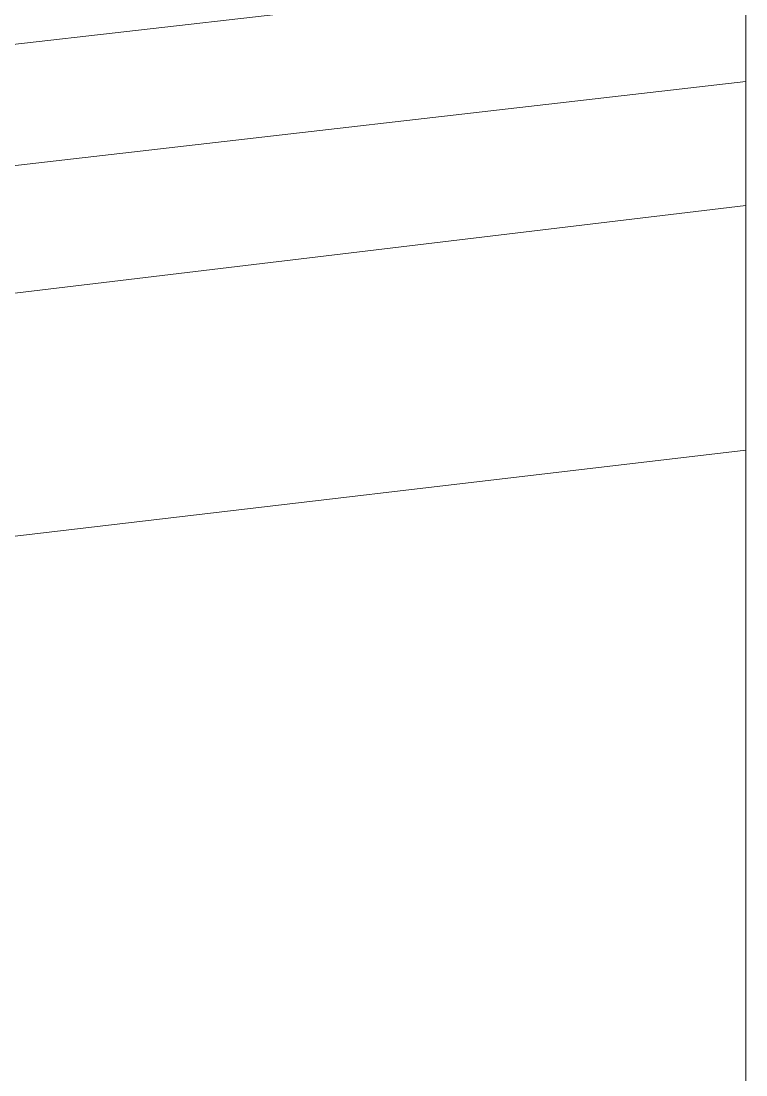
# Model space of a CAD drawing. Header units: millimetres. Extents: x 652554 to 1678317, y -308114 to 170803.
# Drawn here: x 746676 to 746826, y -95032.8 to -94814.8 of the extents above; entities that cross this region are included whole.
import ezdxf

# ---------------------------------------------------------------- set-up
doc = ezdxf.new("R2010")
doc.units = ezdxf.units.MM
doc.layers.add('A-GENM', color=7, linetype='Continuous', lineweight=9)
doc.layers.add('A-GLAZ-CURT', color=7, linetype='Continuous', lineweight=9)

# ---------------------------------------------------------------- blocks, each defined once
blk = doc.blocks.new('DPA_CP_Entrance Louver Grill Vertical Z - Louver Grill Vertical Z-18398376-2241-01 ENTRANCE 2 ENLARGED ELEVATION 1')
at = {"layer": 'A-GLAZ-CURT', "color": 7}
for p, q in [((-632690.53, 106103.69), (-632690.53, 106027.46)), ((-632690.53, 106103.69), (-632690.53, 106027.46)), ((-632690.53, 106027.46), (-632690.53, 106103.69)), ((-632690.53, 106027.46), (-632690.53, 106103.69))]:
    blk.add_line(p, q, dxfattribs=at)
blk = doc.blocks.new('DPA_CP_Entrance Louver Grill Vertical Z - Louver Grill Vertical Z-V8-2241-01 ENTRANCE 2 ENLARGED ELEVATION 1')
at = {"layer": 'A-GLAZ-CURT', "color": 7}
for p, q in [((-632690.53, 108525), (-632690.53, 105750)), ((-632690.53, 108525), (-632690.53, 105750)), ((-632690.53, 106027.46), (-632690.53, 106103.69)), ((-632690.53, 106027.46), (-632690.53, 106103.69))]:
    blk.add_line(p, q, dxfattribs=at)
blk = doc.blocks.new('DPA_CP_Entrance Louver Grill Vertical Z - Louver Grill Vertical Z-V9-2241-01 ENTRANCE 2 ENLARGED ELEVATION 1')
at = {"layer": 'A-GLAZ-CURT', "color": 7}
for p, q in [((-632690.53, 108525), (-632690.53, 105750)), ((-632690.53, 108525), (-632690.53, 105750)), ((-632690.53, 105750), (-632690.53, 108525)), ((-632690.53, 105750), (-632690.53, 108525))]:
    blk.add_line(p, q, dxfattribs=at)
blk = doc.blocks.new('DPA_CP_Entrance Louver Grill Vertical Z - Louver Grill Vertical Z-V15-2241-01 ENTRANCE 2 ENLARGED ELEVATION 1')
at = {"layer": 'A-GLAZ-CURT', "color": 7}
for p, q in [((-632690.53, 108525), (-632690.53, 105750)), ((-632690.53, 108525), (-632690.53, 105750)), ((-632690.53, 105750), (-632690.53, 108525)), ((-632690.53, 105750), (-632690.53, 108525))]:
    blk.add_line(p, q, dxfattribs=at)
blk = doc.blocks.new('GM_Louver Grill Vertical Z - Z Profile-V29-2241-01 ENTRANCE 2 ENLARGED ELEVATION 1')
at = {"layer": 'A-GENM', "color": 7}
blk.add_line((-632690.53, 106027.46), (-632690.53, 106103.69), dxfattribs=at)
blk.add_line((-632690.53, 106027.46), (-632690.53, 106103.69), dxfattribs=at)
blk.add_line((-632690.53, 106027.46), (-632690.53, 106103.69), dxfattribs=at)
blk = doc.blocks.new('GM_Louver Grill Vertical Z - Z Profile-V30-2241-01 ENTRANCE 2 ENLARGED ELEVATION 1')
at = {"layer": 'A-GENM', "color": 7}
blk.add_line((-632690.53, 105750), (-632690.53, 108525), dxfattribs=at)
blk.add_line((-632690.53, 105750), (-632690.53, 108525), dxfattribs=at)
blk.add_line((-632690.53, 105750), (-632690.53, 108525), dxfattribs=at)
blk = doc.blocks.new('GM_Louver Grill Vertical Z - Z Profile-V31-2241-01 ENTRANCE 2 ENLARGED ELEVATION 1')
at = {"layer": 'A-GENM', "color": 7}
for p, q in [((-632690.53, 105750), (-632690.53, 108525)), ((-632690.53, 106027.46), (-632690.53, 106103.69)), ((-632690.53, 106027.46), (-632690.53, 106103.69))]:
    blk.add_line(p, q, dxfattribs=at)
blk = doc.blocks.new('DPA_CP_Entrance Canopy Lower - Depth 4200-17959564-2241-01 ENTRANCE 2 ENLARGED ELEVATION 1')
at = {"layer": 'A-GLAZ-CURT', "color": 7}
for p, q in [((-632690.53, 106128.73), (-634160.43, 105960.37)), ((-634160.43, 105960.37), (-632690.53, 106128.73)), ((-634160.43, 105935.26), (-632690.53, 106103.69)), ((-632690.53, 106103.69), (-634160.43, 105935.26)), ((-634160.43, 105901.89), (-632690.53, 106078.07)), ((-634160.43, 105854.85), (-632690.53, 106027.46)), ((-634160.43, 105854.85), (-632690.53, 106027.46)), ((-632690.53, 106027.46), (-634160.43, 105854.85))]:
    blk.add_line(p, q, dxfattribs=at)
blk = doc.blocks.new('DPA_CP_Entrance Canopy Lower - Depth 4200-V125-2241-01 ENTRANCE 2 ENLARGED ELEVATION 1')
at = {"layer": 'A-GLAZ-CURT', "color": 7}
for p, q in [((-632690.53, 106128.73), (-634160.43, 105960.37)), ((-634160.43, 105960.37), (-632690.53, 106128.73)), ((-634160.43, 105935.26), (-632690.53, 106103.69)), ((-632690.53, 106103.69), (-634160.43, 105935.26)), ((-634160.43, 105901.89), (-632690.53, 106078.07)), ((-634160.43, 105854.85), (-632690.53, 106027.46)), ((-634160.43, 105854.85), (-632690.53, 106027.46)), ((-632690.53, 106027.46), (-634160.43, 105854.85))]:
    blk.add_line(p, q, dxfattribs=at)
blk = doc.blocks.new('DPA_CP_Entrance Canopy Lower - Depth 4200-V126-2241-01 ENTRANCE 2 ENLARGED ELEVATION 1')
at = {"layer": 'A-GLAZ-CURT', "color": 7}
for p, q in [((-632690.53, 106128.73), (-634160.43, 105960.37)), ((-634160.43, 105960.37), (-632690.53, 106128.73)), ((-634160.43, 105935.26), (-632690.53, 106103.69)), ((-632690.53, 106103.69), (-634160.43, 105935.26)), ((-634160.43, 105901.89), (-632690.53, 106078.07)), ((-634160.43, 105854.85), (-632690.53, 106027.46)), ((-634160.43, 105854.85), (-632690.53, 106027.46)), ((-632690.53, 106027.46), (-634160.43, 105854.85))]:
    blk.add_line(p, q, dxfattribs=at)

msp = doc.modelspace()

# ---------------------------------------------------------------- block references
at = {"layer": 'A-GENM', "color": 7}
for name in ['GM_Louver Grill Vertical Z - Z Profile-V29-2241-01 ENTRANCE 2 ENLARGED ELEVATION 1', 'GM_Louver Grill Vertical Z - Z Profile-V29-2241-01 ENTRANCE 2 ENLARGED ELEVATION 1', 'GM_Louver Grill Vertical Z - Z Profile-V29-2241-01 ENTRANCE 2 ENLARGED ELEVATION 1', 'GM_Louver Grill Vertical Z - Z Profile-V29-2241-01 ENTRANCE 2 ENLARGED ELEVATION 1', 'GM_Louver Grill Vertical Z - Z Profile-V29-2241-01 ENTRANCE 2 ENLARGED ELEVATION 1', 'GM_Louver Grill Vertical Z - Z Profile-V29-2241-01 ENTRANCE 2 ENLARGED ELEVATION 1', 'GM_Louver Grill Vertical Z - Z Profile-V29-2241-01 ENTRANCE 2 ENLARGED ELEVATION 1', 'GM_Louver Grill Vertical Z - Z Profile-V29-2241-01 ENTRANCE 2 ENLARGED ELEVATION 1', 'GM_Louver Grill Vertical Z - Z Profile-V29-2241-01 ENTRANCE 2 ENLARGED ELEVATION 1', 'GM_Louver Grill Vertical Z - Z Profile-V29-2241-01 ENTRANCE 2 ENLARGED ELEVATION 1', 'GM_Louver Grill Vertical Z - Z Profile-V29-2241-01 ENTRANCE 2 ENLARGED ELEVATION 1', 'GM_Louver Grill Vertical Z - Z Profile-V29-2241-01 ENTRANCE 2 ENLARGED ELEVATION 1', 'GM_Louver Grill Vertical Z - Z Profile-V29-2241-01 ENTRANCE 2 ENLARGED ELEVATION 1', 'GM_Louver Grill Vertical Z - Z Profile-V29-2241-01 ENTRANCE 2 ENLARGED ELEVATION 1', 'GM_Louver Grill Vertical Z - Z Profile-V29-2241-01 ENTRANCE 2 ENLARGED ELEVATION 1', 'GM_Louver Grill Vertical Z - Z Profile-V29-2241-01 ENTRANCE 2 ENLARGED ELEVATION 1', 'GM_Louver Grill Vertical Z - Z Profile-V29-2241-01 ENTRANCE 2 ENLARGED ELEVATION 1', 'GM_Louver Grill Vertical Z - Z Profile-V29-2241-01 ENTRANCE 2 ENLARGED ELEVATION 1', 'GM_Louver Grill Vertical Z - Z Profile-V29-2241-01 ENTRANCE 2 ENLARGED ELEVATION 1', 'GM_Louver Grill Vertical Z - Z Profile-V29-2241-01 ENTRANCE 2 ENLARGED ELEVATION 1', 'GM_Louver Grill Vertical Z - Z Profile-V29-2241-01 ENTRANCE 2 ENLARGED ELEVATION 1', 'GM_Louver Grill Vertical Z - Z Profile-V29-2241-01 ENTRANCE 2 ENLARGED ELEVATION 1', 'GM_Louver Grill Vertical Z - Z Profile-V29-2241-01 ENTRANCE 2 ENLARGED ELEVATION 1', 'GM_Louver Grill Vertical Z - Z Profile-V29-2241-01 ENTRANCE 2 ENLARGED ELEVATION 1', 'GM_Louver Grill Vertical Z - Z Profile-V29-2241-01 ENTRANCE 2 ENLARGED ELEVATION 1', 'GM_Louver Grill Vertical Z - Z Profile-V29-2241-01 ENTRANCE 2 ENLARGED ELEVATION 1', 'GM_Louver Grill Vertical Z - Z Profile-V29-2241-01 ENTRANCE 2 ENLARGED ELEVATION 1', 'GM_Louver Grill Vertical Z - Z Profile-V29-2241-01 ENTRANCE 2 ENLARGED ELEVATION 1', 'GM_Louver Grill Vertical Z - Z Profile-V29-2241-01 ENTRANCE 2 ENLARGED ELEVATION 1', 'GM_Louver Grill Vertical Z - Z Profile-V29-2241-01 ENTRANCE 2 ENLARGED ELEVATION 1', 'GM_Louver Grill Vertical Z - Z Profile-V29-2241-01 ENTRANCE 2 ENLARGED ELEVATION 1', 'GM_Louver Grill Vertical Z - Z Profile-V29-2241-01 ENTRANCE 2 ENLARGED ELEVATION 1', 'GM_Louver Grill Vertical Z - Z Profile-V29-2241-01 ENTRANCE 2 ENLARGED ELEVATION 1', 'GM_Louver Grill Vertical Z - Z Profile-V29-2241-01 ENTRANCE 2 ENLARGED ELEVATION 1', 'GM_Louver Grill Vertical Z - Z Profile-V29-2241-01 ENTRANCE 2 ENLARGED ELEVATION 1', 'GM_Louver Grill Vertical Z - Z Profile-V29-2241-01 ENTRANCE 2 ENLARGED ELEVATION 1', 'GM_Louver Grill Vertical Z - Z Profile-V29-2241-01 ENTRANCE 2 ENLARGED ELEVATION 1', 'GM_Louver Grill Vertical Z - Z Profile-V29-2241-01 ENTRANCE 2 ENLARGED ELEVATION 1', 'GM_Louver Grill Vertical Z - Z Profile-V29-2241-01 ENTRANCE 2 ENLARGED ELEVATION 1', 'GM_Louver Grill Vertical Z - Z Profile-V29-2241-01 ENTRANCE 2 ENLARGED ELEVATION 1', 'GM_Louver Grill Vertical Z - Z Profile-V29-2241-01 ENTRANCE 2 ENLARGED ELEVATION 1', 'GM_Louver Grill Vertical Z - Z Profile-V29-2241-01 ENTRANCE 2 ENLARGED ELEVATION 1', 'GM_Louver Grill Vertical Z - Z Profile-V29-2241-01 ENTRANCE 2 ENLARGED ELEVATION 1', 'GM_Louver Grill Vertical Z - Z Profile-V29-2241-01 ENTRANCE 2 ENLARGED ELEVATION 1', 'GM_Louver Grill Vertical Z - Z Profile-V29-2241-01 ENTRANCE 2 ENLARGED ELEVATION 1', 'GM_Louver Grill Vertical Z - Z Profile-V29-2241-01 ENTRANCE 2 ENLARGED ELEVATION 1', 'GM_Louver Grill Vertical Z - Z Profile-V29-2241-01 ENTRANCE 2 ENLARGED ELEVATION 1', 'GM_Louver Grill Vertical Z - Z Profile-V29-2241-01 ENTRANCE 2 ENLARGED ELEVATION 1', 'GM_Louver Grill Vertical Z - Z Profile-V29-2241-01 ENTRANCE 2 ENLARGED ELEVATION 1', 'GM_Louver Grill Vertical Z - Z Profile-V29-2241-01 ENTRANCE 2 ENLARGED ELEVATION 1', 'GM_Louver Grill Vertical Z - Z Profile-V29-2241-01 ENTRANCE 2 ENLARGED ELEVATION 1', 'GM_Louver Grill Vertical Z - Z Profile-V29-2241-01 ENTRANCE 2 ENLARGED ELEVATION 1', 'GM_Louver Grill Vertical Z - Z Profile-V29-2241-01 ENTRANCE 2 ENLARGED ELEVATION 1', 'GM_Louver Grill Vertical Z - Z Profile-V29-2241-01 ENTRANCE 2 ENLARGED ELEVATION 1', 'GM_Louver Grill Vertical Z - Z Profile-V29-2241-01 ENTRANCE 2 ENLARGED ELEVATION 1', 'GM_Louver Grill Vertical Z - Z Profile-V29-2241-01 ENTRANCE 2 ENLARGED ELEVATION 1', 'GM_Louver Grill Vertical Z - Z Profile-V29-2241-01 ENTRANCE 2 ENLARGED ELEVATION 1', 'GM_Louver Grill Vertical Z - Z Profile-V29-2241-01 ENTRANCE 2 ENLARGED ELEVATION 1', 'GM_Louver Grill Vertical Z - Z Profile-V29-2241-01 ENTRANCE 2 ENLARGED ELEVATION 1', 'GM_Louver Grill Vertical Z - Z Profile-V29-2241-01 ENTRANCE 2 ENLARGED ELEVATION 1', 'GM_Louver Grill Vertical Z - Z Profile-V29-2241-01 ENTRANCE 2 ENLARGED ELEVATION 1', 'GM_Louver Grill Vertical Z - Z Profile-V29-2241-01 ENTRANCE 2 ENLARGED ELEVATION 1', 'GM_Louver Grill Vertical Z - Z Profile-V29-2241-01 ENTRANCE 2 ENLARGED ELEVATION 1', 'GM_Louver Grill Vertical Z - Z Profile-V29-2241-01 ENTRANCE 2 ENLARGED ELEVATION 1', 'GM_Louver Grill Vertical Z - Z Profile-V29-2241-01 ENTRANCE 2 ENLARGED ELEVATION 1', 'GM_Louver Grill Vertical Z - Z Profile-V29-2241-01 ENTRANCE 2 ENLARGED ELEVATION 1', 'GM_Louver Grill Vertical Z - Z Profile-V29-2241-01 ENTRANCE 2 ENLARGED ELEVATION 1', 'GM_Louver Grill Vertical Z - Z Profile-V29-2241-01 ENTRANCE 2 ENLARGED ELEVATION 1', 'GM_Louver Grill Vertical Z - Z Profile-V29-2241-01 ENTRANCE 2 ENLARGED ELEVATION 1', 'GM_Louver Grill Vertical Z - Z Profile-V29-2241-01 ENTRANCE 2 ENLARGED ELEVATION 1', 'GM_Louver Grill Vertical Z - Z Profile-V29-2241-01 ENTRANCE 2 ENLARGED ELEVATION 1', 'GM_Louver Grill Vertical Z - Z Profile-V29-2241-01 ENTRANCE 2 ENLARGED ELEVATION 1', 'GM_Louver Grill Vertical Z - Z Profile-V29-2241-01 ENTRANCE 2 ENLARGED ELEVATION 1', 'GM_Louver Grill Vertical Z - Z Profile-V29-2241-01 ENTRANCE 2 ENLARGED ELEVATION 1', 'GM_Louver Grill Vertical Z - Z Profile-V29-2241-01 ENTRANCE 2 ENLARGED ELEVATION 1', 'GM_Louver Grill Vertical Z - Z Profile-V29-2241-01 ENTRANCE 2 ENLARGED ELEVATION 1', 'GM_Louver Grill Vertical Z - Z Profile-V29-2241-01 ENTRANCE 2 ENLARGED ELEVATION 1', 'GM_Louver Grill Vertical Z - Z Profile-V29-2241-01 ENTRANCE 2 ENLARGED ELEVATION 1', 'GM_Louver Grill Vertical Z - Z Profile-V29-2241-01 ENTRANCE 2 ENLARGED ELEVATION 1', 'GM_Louver Grill Vertical Z - Z Profile-V29-2241-01 ENTRANCE 2 ENLARGED ELEVATION 1', 'GM_Louver Grill Vertical Z - Z Profile-V29-2241-01 ENTRANCE 2 ENLARGED ELEVATION 1', 'GM_Louver Grill Vertical Z - Z Profile-V29-2241-01 ENTRANCE 2 ENLARGED ELEVATION 1', 'GM_Louver Grill Vertical Z - Z Profile-V29-2241-01 ENTRANCE 2 ENLARGED ELEVATION 1', 'GM_Louver Grill Vertical Z - Z Profile-V29-2241-01 ENTRANCE 2 ENLARGED ELEVATION 1', 'GM_Louver Grill Vertical Z - Z Profile-V29-2241-01 ENTRANCE 2 ENLARGED ELEVATION 1', 'GM_Louver Grill Vertical Z - Z Profile-V29-2241-01 ENTRANCE 2 ENLARGED ELEVATION 1', 'GM_Louver Grill Vertical Z - Z Profile-V29-2241-01 ENTRANCE 2 ENLARGED ELEVATION 1', 'GM_Louver Grill Vertical Z - Z Profile-V29-2241-01 ENTRANCE 2 ENLARGED ELEVATION 1', 'GM_Louver Grill Vertical Z - Z Profile-V29-2241-01 ENTRANCE 2 ENLARGED ELEVATION 1', 'GM_Louver Grill Vertical Z - Z Profile-V29-2241-01 ENTRANCE 2 ENLARGED ELEVATION 1', 'GM_Louver Grill Vertical Z - Z Profile-V29-2241-01 ENTRANCE 2 ENLARGED ELEVATION 1', 'GM_Louver Grill Vertical Z - Z Profile-V29-2241-01 ENTRANCE 2 ENLARGED ELEVATION 1', 'GM_Louver Grill Vertical Z - Z Profile-V29-2241-01 ENTRANCE 2 ENLARGED ELEVATION 1', 'GM_Louver Grill Vertical Z - Z Profile-V29-2241-01 ENTRANCE 2 ENLARGED ELEVATION 1', 'GM_Louver Grill Vertical Z - Z Profile-V29-2241-01 ENTRANCE 2 ENLARGED ELEVATION 1', 'GM_Louver Grill Vertical Z - Z Profile-V29-2241-01 ENTRANCE 2 ENLARGED ELEVATION 1', 'GM_Louver Grill Vertical Z - Z Profile-V29-2241-01 ENTRANCE 2 ENLARGED ELEVATION 1', 'GM_Louver Grill Vertical Z - Z Profile-V29-2241-01 ENTRANCE 2 ENLARGED ELEVATION 1', 'GM_Louver Grill Vertical Z - Z Profile-V29-2241-01 ENTRANCE 2 ENLARGED ELEVATION 1', 'GM_Louver Grill Vertical Z - Z Profile-V29-2241-01 ENTRANCE 2 ENLARGED ELEVATION 1', 'GM_Louver Grill Vertical Z - Z Profile-V29-2241-01 ENTRANCE 2 ENLARGED ELEVATION 1', 'GM_Louver Grill Vertical Z - Z Profile-V29-2241-01 ENTRANCE 2 ENLARGED ELEVATION 1', 'GM_Louver Grill Vertical Z - Z Profile-V29-2241-01 ENTRANCE 2 ENLARGED ELEVATION 1', 'GM_Louver Grill Vertical Z - Z Profile-V29-2241-01 ENTRANCE 2 ENLARGED ELEVATION 1', 'GM_Louver Grill Vertical Z - Z Profile-V29-2241-01 ENTRANCE 2 ENLARGED ELEVATION 1', 'GM_Louver Grill Vertical Z - Z Profile-V29-2241-01 ENTRANCE 2 ENLARGED ELEVATION 1', 'GM_Louver Grill Vertical Z - Z Profile-V29-2241-01 ENTRANCE 2 ENLARGED ELEVATION 1', 'GM_Louver Grill Vertical Z - Z Profile-V29-2241-01 ENTRANCE 2 ENLARGED ELEVATION 1', 'GM_Louver Grill Vertical Z - Z Profile-V29-2241-01 ENTRANCE 2 ENLARGED ELEVATION 1', 'GM_Louver Grill Vertical Z - Z Profile-V29-2241-01 ENTRANCE 2 ENLARGED ELEVATION 1', 'GM_Louver Grill Vertical Z - Z Profile-V29-2241-01 ENTRANCE 2 ENLARGED ELEVATION 1', 'GM_Louver Grill Vertical Z - Z Profile-V29-2241-01 ENTRANCE 2 ENLARGED ELEVATION 1', 'GM_Louver Grill Vertical Z - Z Profile-V29-2241-01 ENTRANCE 2 ENLARGED ELEVATION 1', 'GM_Louver Grill Vertical Z - Z Profile-V29-2241-01 ENTRANCE 2 ENLARGED ELEVATION 1', 'GM_Louver Grill Vertical Z - Z Profile-V29-2241-01 ENTRANCE 2 ENLARGED ELEVATION 1', 'GM_Louver Grill Vertical Z - Z Profile-V29-2241-01 ENTRANCE 2 ENLARGED ELEVATION 1', 'GM_Louver Grill Vertical Z - Z Profile-V29-2241-01 ENTRANCE 2 ENLARGED ELEVATION 1', 'GM_Louver Grill Vertical Z - Z Profile-V29-2241-01 ENTRANCE 2 ENLARGED ELEVATION 1', 'GM_Louver Grill Vertical Z - Z Profile-V29-2241-01 ENTRANCE 2 ENLARGED ELEVATION 1', 'GM_Louver Grill Vertical Z - Z Profile-V29-2241-01 ENTRANCE 2 ENLARGED ELEVATION 1', 'GM_Louver Grill Vertical Z - Z Profile-V29-2241-01 ENTRANCE 2 ENLARGED ELEVATION 1', 'GM_Louver Grill Vertical Z - Z Profile-V29-2241-01 ENTRANCE 2 ENLARGED ELEVATION 1', 'GM_Louver Grill Vertical Z - Z Profile-V29-2241-01 ENTRANCE 2 ENLARGED ELEVATION 1', 'GM_Louver Grill Vertical Z - Z Profile-V29-2241-01 ENTRANCE 2 ENLARGED ELEVATION 1', 'GM_Louver Grill Vertical Z - Z Profile-V29-2241-01 ENTRANCE 2 ENLARGED ELEVATION 1', 'GM_Louver Grill Vertical Z - Z Profile-V29-2241-01 ENTRANCE 2 ENLARGED ELEVATION 1', 'GM_Louver Grill Vertical Z - Z Profile-V29-2241-01 ENTRANCE 2 ENLARGED ELEVATION 1', 'GM_Louver Grill Vertical Z - Z Profile-V29-2241-01 ENTRANCE 2 ENLARGED ELEVATION 1', 'GM_Louver Grill Vertical Z - Z Profile-V29-2241-01 ENTRANCE 2 ENLARGED ELEVATION 1', 'GM_Louver Grill Vertical Z - Z Profile-V29-2241-01 ENTRANCE 2 ENLARGED ELEVATION 1', 'GM_Louver Grill Vertical Z - Z Profile-V29-2241-01 ENTRANCE 2 ENLARGED ELEVATION 1', 'GM_Louver Grill Vertical Z - Z Profile-V29-2241-01 ENTRANCE 2 ENLARGED ELEVATION 1', 'GM_Louver Grill Vertical Z - Z Profile-V29-2241-01 ENTRANCE 2 ENLARGED ELEVATION 1', 'GM_Louver Grill Vertical Z - Z Profile-V29-2241-01 ENTRANCE 2 ENLARGED ELEVATION 1', 'GM_Louver Grill Vertical Z - Z Profile-V29-2241-01 ENTRANCE 2 ENLARGED ELEVATION 1', 'GM_Louver Grill Vertical Z - Z Profile-V29-2241-01 ENTRANCE 2 ENLARGED ELEVATION 1', 'GM_Louver Grill Vertical Z - Z Profile-V29-2241-01 ENTRANCE 2 ENLARGED ELEVATION 1', 'GM_Louver Grill Vertical Z - Z Profile-V29-2241-01 ENTRANCE 2 ENLARGED ELEVATION 1', 'GM_Louver Grill Vertical Z - Z Profile-V29-2241-01 ENTRANCE 2 ENLARGED ELEVATION 1', 'GM_Louver Grill Vertical Z - Z Profile-V29-2241-01 ENTRANCE 2 ENLARGED ELEVATION 1', 'GM_Louver Grill Vertical Z - Z Profile-V29-2241-01 ENTRANCE 2 ENLARGED ELEVATION 1', 'GM_Louver Grill Vertical Z - Z Profile-V29-2241-01 ENTRANCE 2 ENLARGED ELEVATION 1', 'GM_Louver Grill Vertical Z - Z Profile-V29-2241-01 ENTRANCE 2 ENLARGED ELEVATION 1', 'GM_Louver Grill Vertical Z - Z Profile-V29-2241-01 ENTRANCE 2 ENLARGED ELEVATION 1', 'GM_Louver Grill Vertical Z - Z Profile-V29-2241-01 ENTRANCE 2 ENLARGED ELEVATION 1', 'GM_Louver Grill Vertical Z - Z Profile-V29-2241-01 ENTRANCE 2 ENLARGED ELEVATION 1', 'GM_Louver Grill Vertical Z - Z Profile-V29-2241-01 ENTRANCE 2 ENLARGED ELEVATION 1', 'GM_Louver Grill Vertical Z - Z Profile-V29-2241-01 ENTRANCE 2 ENLARGED ELEVATION 1', 'GM_Louver Grill Vertical Z - Z Profile-V29-2241-01 ENTRANCE 2 ENLARGED ELEVATION 1', 'GM_Louver Grill Vertical Z - Z Profile-V29-2241-01 ENTRANCE 2 ENLARGED ELEVATION 1', 'GM_Louver Grill Vertical Z - Z Profile-V29-2241-01 ENTRANCE 2 ENLARGED ELEVATION 1', 'GM_Louver Grill Vertical Z - Z Profile-V29-2241-01 ENTRANCE 2 ENLARGED ELEVATION 1', 'GM_Louver Grill Vertical Z - Z Profile-V29-2241-01 ENTRANCE 2 ENLARGED ELEVATION 1', 'GM_Louver Grill Vertical Z - Z Profile-V29-2241-01 ENTRANCE 2 ENLARGED ELEVATION 1', 'GM_Louver Grill Vertical Z - Z Profile-V29-2241-01 ENTRANCE 2 ENLARGED ELEVATION 1', 'GM_Louver Grill Vertical Z - Z Profile-V29-2241-01 ENTRANCE 2 ENLARGED ELEVATION 1', 'GM_Louver Grill Vertical Z - Z Profile-V29-2241-01 ENTRANCE 2 ENLARGED ELEVATION 1', 'GM_Louver Grill Vertical Z - Z Profile-V29-2241-01 ENTRANCE 2 ENLARGED ELEVATION 1', 'GM_Louver Grill Vertical Z - Z Profile-V29-2241-01 ENTRANCE 2 ENLARGED ELEVATION 1', 'GM_Louver Grill Vertical Z - Z Profile-V29-2241-01 ENTRANCE 2 ENLARGED ELEVATION 1', 'GM_Louver Grill Vertical Z - Z Profile-V29-2241-01 ENTRANCE 2 ENLARGED ELEVATION 1', 'GM_Louver Grill Vertical Z - Z Profile-V30-2241-01 ENTRANCE 2 ENLARGED ELEVATION 1', 'GM_Louver Grill Vertical Z - Z Profile-V30-2241-01 ENTRANCE 2 ENLARGED ELEVATION 1', 'GM_Louver Grill Vertical Z - Z Profile-V30-2241-01 ENTRANCE 2 ENLARGED ELEVATION 1', 'GM_Louver Grill Vertical Z - Z Profile-V30-2241-01 ENTRANCE 2 ENLARGED ELEVATION 1', 'GM_Louver Grill Vertical Z - Z Profile-V30-2241-01 ENTRANCE 2 ENLARGED ELEVATION 1', 'GM_Louver Grill Vertical Z - Z Profile-V30-2241-01 ENTRANCE 2 ENLARGED ELEVATION 1', 'GM_Louver Grill Vertical Z - Z Profile-V30-2241-01 ENTRANCE 2 ENLARGED ELEVATION 1', 'GM_Louver Grill Vertical Z - Z Profile-V30-2241-01 ENTRANCE 2 ENLARGED ELEVATION 1', 'GM_Louver Grill Vertical Z - Z Profile-V30-2241-01 ENTRANCE 2 ENLARGED ELEVATION 1', 'GM_Louver Grill Vertical Z - Z Profile-V31-2241-01 ENTRANCE 2 ENLARGED ELEVATION 1', 'GM_Louver Grill Vertical Z - Z Profile-V29-2241-01 ENTRANCE 2 ENLARGED ELEVATION 1', 'GM_Louver Grill Vertical Z - Z Profile-V29-2241-01 ENTRANCE 2 ENLARGED ELEVATION 1', 'GM_Louver Grill Vertical Z - Z Profile-V29-2241-01 ENTRANCE 2 ENLARGED ELEVATION 1', 'GM_Louver Grill Vertical Z - Z Profile-V29-2241-01 ENTRANCE 2 ENLARGED ELEVATION 1', 'GM_Louver Grill Vertical Z - Z Profile-V29-2241-01 ENTRANCE 2 ENLARGED ELEVATION 1', 'GM_Louver Grill Vertical Z - Z Profile-V29-2241-01 ENTRANCE 2 ENLARGED ELEVATION 1', 'GM_Louver Grill Vertical Z - Z Profile-V30-2241-01 ENTRANCE 2 ENLARGED ELEVATION 1', 'GM_Louver Grill Vertical Z - Z Profile-V29-2241-01 ENTRANCE 2 ENLARGED ELEVATION 1', 'GM_Louver Grill Vertical Z - Z Profile-V30-2241-01 ENTRANCE 2 ENLARGED ELEVATION 1', 'GM_Louver Grill Vertical Z - Z Profile-V30-2241-01 ENTRANCE 2 ENLARGED ELEVATION 1', 'GM_Louver Grill Vertical Z - Z Profile-V30-2241-01 ENTRANCE 2 ENLARGED ELEVATION 1', 'GM_Louver Grill Vertical Z - Z Profile-V30-2241-01 ENTRANCE 2 ENLARGED ELEVATION 1', 'GM_Louver Grill Vertical Z - Z Profile-V30-2241-01 ENTRANCE 2 ENLARGED ELEVATION 1', 'GM_Louver Grill Vertical Z - Z Profile-V30-2241-01 ENTRANCE 2 ENLARGED ELEVATION 1', 'GM_Louver Grill Vertical Z - Z Profile-V30-2241-01 ENTRANCE 2 ENLARGED ELEVATION 1', 'GM_Louver Grill Vertical Z - Z Profile-V30-2241-01 ENTRANCE 2 ENLARGED ELEVATION 1', 'GM_Louver Grill Vertical Z - Z Profile-V30-2241-01 ENTRANCE 2 ENLARGED ELEVATION 1', 'GM_Louver Grill Vertical Z - Z Profile-V30-2241-01 ENTRANCE 2 ENLARGED ELEVATION 1', 'GM_Louver Grill Vertical Z - Z Profile-V30-2241-01 ENTRANCE 2 ENLARGED ELEVATION 1', 'GM_Louver Grill Vertical Z - Z Profile-V30-2241-01 ENTRANCE 2 ENLARGED ELEVATION 1', 'GM_Louver Grill Vertical Z - Z Profile-V30-2241-01 ENTRANCE 2 ENLARGED ELEVATION 1', 'GM_Louver Grill Vertical Z - Z Profile-V30-2241-01 ENTRANCE 2 ENLARGED ELEVATION 1', 'GM_Louver Grill Vertical Z - Z Profile-V30-2241-01 ENTRANCE 2 ENLARGED ELEVATION 1', 'GM_Louver Grill Vertical Z - Z Profile-V30-2241-01 ENTRANCE 2 ENLARGED ELEVATION 1', 'GM_Louver Grill Vertical Z - Z Profile-V30-2241-01 ENTRANCE 2 ENLARGED ELEVATION 1', 'GM_Louver Grill Vertical Z - Z Profile-V30-2241-01 ENTRANCE 2 ENLARGED ELEVATION 1', 'GM_Louver Grill Vertical Z - Z Profile-V30-2241-01 ENTRANCE 2 ENLARGED ELEVATION 1', 'GM_Louver Grill Vertical Z - Z Profile-V30-2241-01 ENTRANCE 2 ENLARGED ELEVATION 1', 'GM_Louver Grill Vertical Z - Z Profile-V30-2241-01 ENTRANCE 2 ENLARGED ELEVATION 1', 'GM_Louver Grill Vertical Z - Z Profile-V30-2241-01 ENTRANCE 2 ENLARGED ELEVATION 1', 'GM_Louver Grill Vertical Z - Z Profile-V30-2241-01 ENTRANCE 2 ENLARGED ELEVATION 1', 'GM_Louver Grill Vertical Z - Z Profile-V30-2241-01 ENTRANCE 2 ENLARGED ELEVATION 1', 'GM_Louver Grill Vertical Z - Z Profile-V30-2241-01 ENTRANCE 2 ENLARGED ELEVATION 1', 'GM_Louver Grill Vertical Z - Z Profile-V30-2241-01 ENTRANCE 2 ENLARGED ELEVATION 1', 'GM_Louver Grill Vertical Z - Z Profile-V30-2241-01 ENTRANCE 2 ENLARGED ELEVATION 1', 'GM_Louver Grill Vertical Z - Z Profile-V30-2241-01 ENTRANCE 2 ENLARGED ELEVATION 1', 'GM_Louver Grill Vertical Z - Z Profile-V30-2241-01 ENTRANCE 2 ENLARGED ELEVATION 1', 'GM_Louver Grill Vertical Z - Z Profile-V30-2241-01 ENTRANCE 2 ENLARGED ELEVATION 1', 'GM_Louver Grill Vertical Z - Z Profile-V30-2241-01 ENTRANCE 2 ENLARGED ELEVATION 1', 'GM_Louver Grill Vertical Z - Z Profile-V30-2241-01 ENTRANCE 2 ENLARGED ELEVATION 1', 'GM_Louver Grill Vertical Z - Z Profile-V30-2241-01 ENTRANCE 2 ENLARGED ELEVATION 1', 'GM_Louver Grill Vertical Z - Z Profile-V30-2241-01 ENTRANCE 2 ENLARGED ELEVATION 1', 'GM_Louver Grill Vertical Z - Z Profile-V30-2241-01 ENTRANCE 2 ENLARGED ELEVATION 1', 'GM_Louver Grill Vertical Z - Z Profile-V30-2241-01 ENTRANCE 2 ENLARGED ELEVATION 1', 'GM_Louver Grill Vertical Z - Z Profile-V29-2241-01 ENTRANCE 2 ENLARGED ELEVATION 1']:
    msp.add_blockref(name, (1379516.5465, -200931.019), dxfattribs=at)
at = {"layer": 'A-GLAZ-CURT', "color": 7}
for name in ['DPA_CP_Entrance Louver Grill Vertical Z - Louver Grill Vertical Z-18398376-2241-01 ENTRANCE 2 ENLARGED ELEVATION 1', 'DPA_CP_Entrance Louver Grill Vertical Z - Louver Grill Vertical Z-18398376-2241-01 ENTRANCE 2 ENLARGED ELEVATION 1', 'DPA_CP_Entrance Louver Grill Vertical Z - Louver Grill Vertical Z-18398376-2241-01 ENTRANCE 2 ENLARGED ELEVATION 1', 'DPA_CP_Entrance Louver Grill Vertical Z - Louver Grill Vertical Z-18398376-2241-01 ENTRANCE 2 ENLARGED ELEVATION 1', 'DPA_CP_Entrance Louver Grill Vertical Z - Louver Grill Vertical Z-18398376-2241-01 ENTRANCE 2 ENLARGED ELEVATION 1', 'DPA_CP_Entrance Louver Grill Vertical Z - Louver Grill Vertical Z-18398376-2241-01 ENTRANCE 2 ENLARGED ELEVATION 1', 'DPA_CP_Entrance Louver Grill Vertical Z - Louver Grill Vertical Z-18398376-2241-01 ENTRANCE 2 ENLARGED ELEVATION 1', 'DPA_CP_Entrance Louver Grill Vertical Z - Louver Grill Vertical Z-18398376-2241-01 ENTRANCE 2 ENLARGED ELEVATION 1', 'DPA_CP_Entrance Louver Grill Vertical Z - Louver Grill Vertical Z-18398376-2241-01 ENTRANCE 2 ENLARGED ELEVATION 1', 'DPA_CP_Entrance Louver Grill Vertical Z - Louver Grill Vertical Z-V8-2241-01 ENTRANCE 2 ENLARGED ELEVATION 1', 'DPA_CP_Entrance Louver Grill Vertical Z - Louver Grill Vertical Z-V9-2241-01 ENTRANCE 2 ENLARGED ELEVATION 1', 'DPA_CP_Entrance Louver Grill Vertical Z - Louver Grill Vertical Z-V15-2241-01 ENTRANCE 2 ENLARGED ELEVATION 1', 'DPA_CP_Entrance Canopy Lower - Depth 4200-17959564-2241-01 ENTRANCE 2 ENLARGED ELEVATION 1', 'DPA_CP_Entrance Canopy Lower - Depth 4200-V125-2241-01 ENTRANCE 2 ENLARGED ELEVATION 1', 'DPA_CP_Entrance Canopy Lower - Depth 4200-V125-2241-01 ENTRANCE 2 ENLARGED ELEVATION 1', 'DPA_CP_Entrance Canopy Lower - Depth 4200-V125-2241-01 ENTRANCE 2 ENLARGED ELEVATION 1', 'DPA_CP_Entrance Canopy Lower - Depth 4200-V125-2241-01 ENTRANCE 2 ENLARGED ELEVATION 1', 'DPA_CP_Entrance Canopy Lower - Depth 4200-V125-2241-01 ENTRANCE 2 ENLARGED ELEVATION 1', 'DPA_CP_Entrance Canopy Lower - Depth 4200-V125-2241-01 ENTRANCE 2 ENLARGED ELEVATION 1', 'DPA_CP_Entrance Canopy Lower - Depth 4200-V125-2241-01 ENTRANCE 2 ENLARGED ELEVATION 1', 'DPA_CP_Entrance Canopy Lower - Depth 4200-V126-2241-01 ENTRANCE 2 ENLARGED ELEVATION 1']:
    msp.add_blockref(name, (1379516.5465, -200931.019), dxfattribs=at)

doc.saveas('drawing.dxf')
